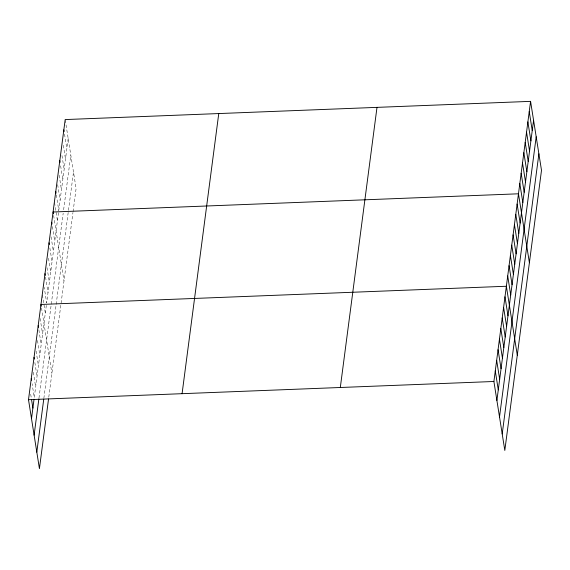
<?xml version="1.0" encoding="UTF-8"?>
<svg xmlns="http://www.w3.org/2000/svg" width="570" height="570" viewBox="0 0 570 570"><rect width="100%" height="100%" fill="white"/><g stroke="black" fill="none" stroke-linecap="round" stroke-linejoin="round"><path stroke-width="0.43" stroke-dasharray="2.85 2.14" d="M46.327 305.427L34.271 397.482L32.091 383.695M68.186 138.517L46.669 302.862L44.211 287.351M38.967 398.109L63.177 213.223M63.626 209.796L70.801 155.019M43.854 398.352L73.494 172.012M48.778 397.212L72.967 212.482M73.081 211.62L76.102 188.513L65.322 120.427M64.524 134.142L66.84 148.791M63.313 145.279L65.5 159.066M61.966 155.546L64.154 169.333M60.627 165.82L62.807 179.607M59.145 175.225L61.46 189.874M57.663 184.637L60.114 200.148M56.316 194.912L58.774 210.423M54.563 202.599L57.427 220.69M53.623 215.453L63.997 280.953M52.419 226.582L54.734 241.231M51.072 236.856L53.395 251.505M49.861 247.993L52.048 261.78M48.514 258.26L50.701 272.047M47.039 267.672L49.355 282.321M45.557 277.084L48.008 292.588M42.458 295.039L45.322 313.137M41.517 307.893L51.891 373.4M40.135 318.48L42.586 333.992M38.881 329.923L41.204 344.572M37.499 340.504L39.815 355.153M36.11 351.084L38.432 365.733M34.863 362.534L37.043 376.321M33.338 372.253L35.661 386.902M30.702 394.283L31.386 398.587"/><path stroke-width="0.85" d="M48.543 398.972L39.423 468.64L28.5 399.691L65.187 119.565L530.577 101.36L541.5 170.309L504.813 450.435L493.898 381.487L530.577 101.36M31.5 418.651L34.043 399.249M34.114 435.145L38.853 398.993M36.808 452.145L43.74 399.228M182.079 393.685L218.766 113.558M340.311 387.493L376.998 107.367M496.897 400.446L533.584 120.313M499.512 416.941L536.192 136.814M502.206 433.941L538.885 153.807M28.5 399.691L493.898 381.487M529.238 111.627L532.238 130.587M527.891 121.902L530.891 140.861M526.545 132.176L529.544 151.128M525.198 142.443L528.205 161.403M523.851 152.717L526.858 171.67M522.512 162.984L525.511 181.944M521.165 173.259L524.165 192.218M519.819 183.533L522.818 202.485M529.395 262.749L518.472 193.8L53.081 212.004L53.352 213.729M517.125 204.074L520.132 223.027M515.786 214.341L518.786 233.301M514.439 224.616L517.439 243.575M513.093 234.89L516.092 253.842M511.746 245.157L514.753 264.117M510.399 255.431L513.406 274.384M509.06 265.698L512.059 284.658M507.713 275.973L510.713 294.932M517.289 355.195L506.367 286.247L40.976 304.451L41.247 306.168M504.984 296.828L507.984 315.787M503.595 307.408L506.602 326.368M502.213 317.989L505.212 336.948M500.823 328.577L503.823 347.529M499.441 339.157L502.441 358.117M498.052 349.738L501.051 368.697M496.67 360.326L499.669 379.278M495.28 370.906L498.28 389.866M63.84 129.832L64.111 131.556M59.807 160.647L60.078 162.372M55.767 191.463L56.045 193.187M51.735 222.279L52.005 224.003M49.041 242.82L49.319 244.544M45.009 273.636L45.279 275.36M38.204 325.613L38.475 327.337M34.043 357.362L34.314 359.086M31.272 378.53L31.542 380.254M31.521 399.449L32.889 408.07"/></g></svg>
